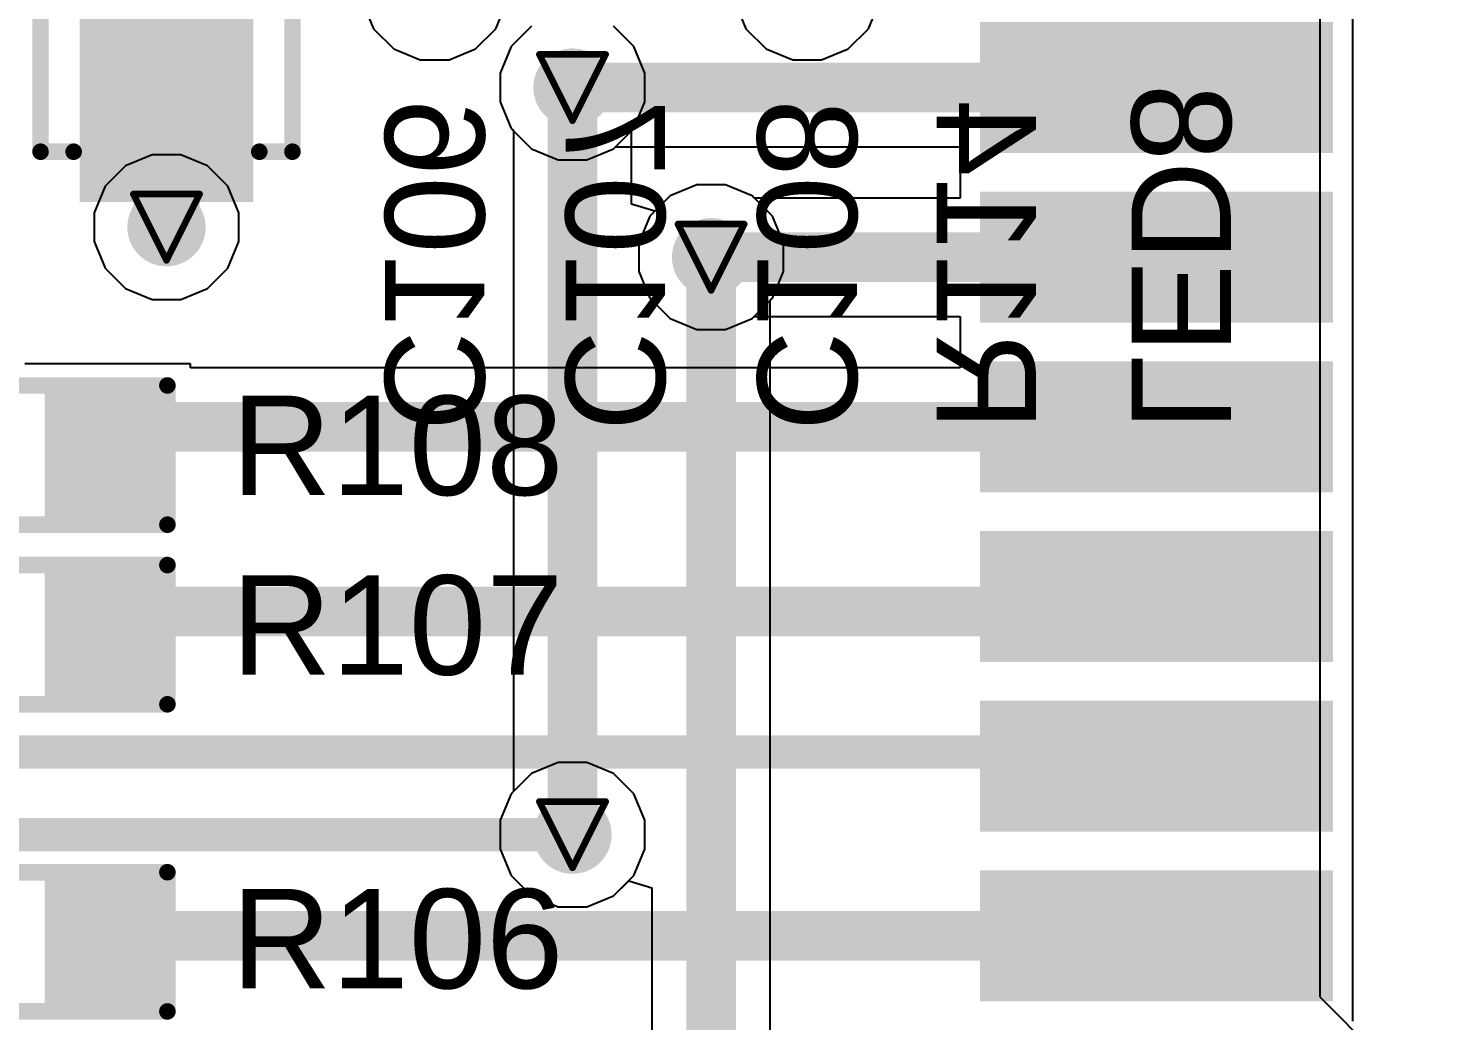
# Model space of a CAD drawing. Header units: inches. Extents: x 0 to 12.2, y 0 to 7.
# Drawn here: x 2.3861 to 2.8165, y 3.4764 to 3.7757 of the extents above; entities that cross this region are included whole.
import ezdxf

# ---------------------------------------------------------------- set-up
doc = ezdxf.new("R2010")
doc.units = ezdxf.units.IN
doc.header["$MEASUREMENT"] = 0
for name, color, linetype in [('Bottom Layer', 5, 'Continuous'), ('Bottom Overlay', 54, 'Continuous'), ('Bottom Paste', 16, 'Continuous'), ('Bottom Solder', 6, 'Continuous'), ('Drill Drawing', 1, 'Continuous'), ('Layer 1', 16, 'Continuous'), ('Layer 2', 76, 'Continuous'), ('Top Layer', 1, 'Continuous'), ('Top Overlay', 2, 'Continuous'), ('Top Paste', 8, 'Continuous'), ('Top Solder', 216, 'Continuous'), ('Via Holes', 16, 'Continuous')]:
    doc.layers.add(name, color=color, linetype=linetype)
doc.styles.add('Arial', font='', dxfattribs={"height": 0.2})
doc.styles.get('Arial').set_extended_font_data('Arial')

# ---------------------------------------------------------------- blocks, each defined once
blk = doc.blocks.new('R___0603_7')
at = {"layer": 'Top Layer'}
for points in [[(-0.015, 0.0175), (-0.015, -0.0175), (-0.045, -0.0175), (-0.045, 0.0175)], [(0.045, 0.0175), (0.045, -0.0175), (0.015, -0.0175), (0.015, 0.0175)]]:
    blk.add_hatch(color=1, dxfattribs=at).paths.add_polyline_path(points)
at = {"layer": 'Top Paste'}
for points in [[(-0.015, 0.0175), (-0.015, -0.0175), (-0.045, -0.0175), (-0.045, 0.0175)], [(0.045, 0.0175), (0.045, -0.0175), (0.015, -0.0175), (0.015, 0.0175)]]:
    blk.add_hatch(color=8, dxfattribs=at).paths.add_polyline_path(points)
at = {"layer": 'Top Solder'}
for points in [[(-0.011, 0.0215), (-0.011, -0.0215), (-0.049, -0.0215), (-0.049, 0.0215)], [(0.049, 0.0215), (0.049, -0.0215), (0.011, -0.0215), (0.011, 0.0215)]]:
    blk.add_hatch(color=216, dxfattribs=at).paths.add_polyline_path(points)
at = {"layer": 'Top Overlay'}
for points in [[(0.048, 0.021, 0.005, 0.005, 0), (-0.048, 0.021, 0.005, 0.005, 0)], [(-0.048, 0.021, 0.005, 0.005, 0), (-0.048, -0.021, 0.005, 0.005, 0)], [(0.048, 0.021, 0.005, 0.005, 0), (0.048, -0.021, 0.005, 0.005, 0)], [(0.048, -0.021, 0.005, 0.005, 0), (-0.048, -0.021, 0.005, 0.005, 0)]]:
    blk.add_lwpolyline(points, format="xyseb", dxfattribs=at)
for points in [[(-0.04925, 0.021, 0.0025, 0.0025, 1), (-0.04675, 0.021, 0.0025, 0.0025, 1)], [(-0.04925, 0.021, 0.0025, 0.0025, 1), (-0.04675, 0.021, 0.0025, 0.0025, 1)], [(0.04675, 0.021, 0.0025, 0.0025, 1), (0.04925, 0.021, 0.0025, 0.0025, 1)], [(0.04675, 0.021, 0.0025, 0.0025, 1), (0.04925, 0.021, 0.0025, 0.0025, 1)], [(-0.04925, -0.021, 0.0025, 0.0025, 1), (-0.04675, -0.021, 0.0025, 0.0025, 1)], [(-0.04925, -0.021, 0.0025, 0.0025, 1), (-0.04675, -0.021, 0.0025, 0.0025, 1)], [(0.04675, -0.021, 0.0025, 0.0025, 1), (0.04925, -0.021, 0.0025, 0.0025, 1)], [(0.04675, -0.021, 0.0025, 0.0025, 1), (0.04925, -0.021, 0.0025, 0.0025, 1)]]:
    blk.add_lwpolyline(points, format="xyseb", close=True, dxfattribs=at)
blk = doc.blocks.new('R___0603_8')
at = {"layer": 'Top Layer'}
for points in [[(-0.015, 0.0175), (-0.015, -0.0175), (-0.045, -0.0175), (-0.045, 0.0175)], [(0.045, 0.0175), (0.045, -0.0175), (0.015, -0.0175), (0.015, 0.0175)]]:
    blk.add_hatch(color=1, dxfattribs=at).paths.add_polyline_path(points)
at = {"layer": 'Top Paste'}
for points in [[(-0.015, 0.0175), (-0.015, -0.0175), (-0.045, -0.0175), (-0.045, 0.0175)], [(0.045, 0.0175), (0.045, -0.0175), (0.015, -0.0175), (0.015, 0.0175)]]:
    blk.add_hatch(color=8, dxfattribs=at).paths.add_polyline_path(points)
at = {"layer": 'Top Solder'}
for points in [[(-0.011, 0.0215), (-0.011, -0.0215), (-0.049, -0.0215), (-0.049, 0.0215)], [(0.049, 0.0215), (0.049, -0.0215), (0.011, -0.0215), (0.011, 0.0215)]]:
    blk.add_hatch(color=216, dxfattribs=at).paths.add_polyline_path(points)
at = {"layer": 'Top Overlay'}
for points in [[(-0.048, 0.021, 0.005, 0.005, 0), (-0.048, -0.021, 0.005, 0.005, 0)], [(0.048, 0.021, 0.005, 0.005, 0), (-0.048, 0.021, 0.005, 0.005, 0)], [(0.048, 0.021, 0.005, 0.005, 0), (0.048, -0.021, 0.005, 0.005, 0)], [(0.048, -0.021, 0.005, 0.005, 0), (-0.048, -0.021, 0.005, 0.005, 0)]]:
    blk.add_lwpolyline(points, format="xyseb", dxfattribs=at)
for points in [[(-0.04925, 0.021, 0.0025, 0.0025, 1), (-0.04675, 0.021, 0.0025, 0.0025, 1)], [(-0.04925, 0.021, 0.0025, 0.0025, 1), (-0.04675, 0.021, 0.0025, 0.0025, 1)], [(0.04675, 0.021, 0.0025, 0.0025, 1), (0.04925, 0.021, 0.0025, 0.0025, 1)], [(0.04675, 0.021, 0.0025, 0.0025, 1), (0.04925, 0.021, 0.0025, 0.0025, 1)], [(-0.04925, -0.021, 0.0025, 0.0025, 1), (-0.04675, -0.021, 0.0025, 0.0025, 1)], [(-0.04925, -0.021, 0.0025, 0.0025, 1), (-0.04675, -0.021, 0.0025, 0.0025, 1)], [(0.04675, -0.021, 0.0025, 0.0025, 1), (0.04925, -0.021, 0.0025, 0.0025, 1)], [(0.04675, -0.021, 0.0025, 0.0025, 1), (0.04925, -0.021, 0.0025, 0.0025, 1)]]:
    blk.add_lwpolyline(points, format="xyseb", close=True, dxfattribs=at)
blk = doc.blocks.new('R___0603_9')
at = {"layer": 'Top Layer'}
for points in [[(-0.015, 0.0175), (-0.015, -0.0175), (-0.045, -0.0175), (-0.045, 0.0175)], [(0.045, 0.0175), (0.045, -0.0175), (0.015, -0.0175), (0.015, 0.0175)]]:
    blk.add_hatch(color=1, dxfattribs=at).paths.add_polyline_path(points)
at = {"layer": 'Top Paste'}
for points in [[(-0.015, 0.0175), (-0.015, -0.0175), (-0.045, -0.0175), (-0.045, 0.0175)], [(0.045, 0.0175), (0.045, -0.0175), (0.015, -0.0175), (0.015, 0.0175)]]:
    blk.add_hatch(color=8, dxfattribs=at).paths.add_polyline_path(points)
at = {"layer": 'Top Solder'}
for points in [[(-0.011, 0.0215), (-0.011, -0.0215), (-0.049, -0.0215), (-0.049, 0.0215)], [(0.049, 0.0215), (0.049, -0.0215), (0.011, -0.0215), (0.011, 0.0215)]]:
    blk.add_hatch(color=216, dxfattribs=at).paths.add_polyline_path(points)
at = {"layer": 'Top Overlay'}
for points in [[(0.048, 0.021, 0.005, 0.005, 0), (-0.048, 0.021, 0.005, 0.005, 0)], [(-0.048, 0.021, 0.005, 0.005, 0), (-0.048, -0.021, 0.005, 0.005, 0)], [(0.048, 0.021, 0.005, 0.005, 0), (0.048, -0.021, 0.005, 0.005, 0)], [(0.048, -0.021, 0.005, 0.005, 0), (-0.048, -0.021, 0.005, 0.005, 0)]]:
    blk.add_lwpolyline(points, format="xyseb", dxfattribs=at)
for points in [[(-0.04925, 0.021, 0.0025, 0.0025, 1), (-0.04675, 0.021, 0.0025, 0.0025, 1)], [(-0.04925, 0.021, 0.0025, 0.0025, 1), (-0.04675, 0.021, 0.0025, 0.0025, 1)], [(0.04675, 0.021, 0.0025, 0.0025, 1), (0.04925, 0.021, 0.0025, 0.0025, 1)], [(0.04675, 0.021, 0.0025, 0.0025, 1), (0.04925, 0.021, 0.0025, 0.0025, 1)], [(-0.04925, -0.021, 0.0025, 0.0025, 1), (-0.04675, -0.021, 0.0025, 0.0025, 1)], [(-0.04925, -0.021, 0.0025, 0.0025, 1), (-0.04675, -0.021, 0.0025, 0.0025, 1)], [(0.04675, -0.021, 0.0025, 0.0025, 1), (0.04925, -0.021, 0.0025, 0.0025, 1)], [(0.04675, -0.021, 0.0025, 0.0025, 1), (0.04925, -0.021, 0.0025, 0.0025, 1)]]:
    blk.add_lwpolyline(points, format="xyseb", close=True, dxfattribs=at)
blk = doc.blocks.new('EC21EFA_512_STD_17')
at = {"layer": 'Top Layer'}
for points in [[(-0.13583, 0.61024), (-0.10433, 0.61024), (-0.10433, 0.51181), (-0.13583, 0.51181)], [(-0.08465, 0.61024), (-0.05315, 0.61024), (-0.05315, 0.51181), (-0.08465, 0.51181)], [(-0.03346, 0.61024), (-0.00197, 0.61024), (-0.00197, 0.51181), (-0.03346, 0.51181)], [(0.01772, 0.61024), (0.04921, 0.61024), (0.04921, 0.51181), (0.01772, 0.51181)], [(0.0689, 0.61024), (0.10039, 0.61024), (0.10039, 0.51181), (0.0689, 0.51181)], [(0.12008, 0.61024), (0.15157, 0.61024), (0.15157, 0.51181), (0.12008, 0.51181)]]:
    blk.add_hatch(color=1, dxfattribs=at).paths.add_polyline_path(points)
at = {"layer": 'Top Solder'}
for points in [[(-0.13983, 0.61424), (-0.10033, 0.61424), (-0.10033, 0.50781), (-0.13983, 0.50781)], [(-0.08865, 0.61424), (-0.04915, 0.61424), (-0.04915, 0.50781), (-0.08865, 0.50781)], [(-0.03746, 0.61424), (0.00203, 0.61424), (0.00203, 0.50781), (-0.03746, 0.50781)], [(0.01372, 0.61424), (0.05321, 0.61424), (0.05321, 0.50781), (0.01372, 0.50781)], [(0.0649, 0.61424), (0.10439, 0.61424), (0.10439, 0.50781), (0.0649, 0.50781)], [(0.11608, 0.61424), (0.15557, 0.61424), (0.15557, 0.50781), (0.11608, 0.50781)]]:
    blk.add_hatch(color=216, dxfattribs=at).paths.add_polyline_path(points)
blk = doc.blocks.new('C____A_B_251')
at = {"layer": 'Bottom Layer'}
for points in [[(-0.0752, 0.02224), (-0.01929, 0.02224), (-0.01929, -0.02224), (-0.0752, -0.02224)], [(0.01929, 0.02224), (0.0752, 0.02224), (0.0752, -0.02224), (0.01929, -0.02224)]]:
    blk.add_hatch(color=5, dxfattribs=at).paths.add_polyline_path(points)
at = {"layer": 'Bottom Paste'}
for points in [[(-0.0752, 0.02224), (-0.01929, 0.02224), (-0.01929, -0.02224), (-0.0752, -0.02224)], [(0.01929, 0.02224), (0.0752, 0.02224), (0.0752, -0.02224), (0.01929, -0.02224)]]:
    blk.add_hatch(color=16, dxfattribs=at).paths.add_polyline_path(points)
at = {"layer": 'Bottom Solder'}
for points in [[(-0.0792, 0.02624), (-0.01529, 0.02624), (-0.01529, -0.02624), (-0.0792, -0.02624)], [(0.01529, 0.02624), (0.0792, 0.02624), (0.0792, -0.02624), (0.01529, -0.02624)]]:
    blk.add_hatch(color=6, dxfattribs=at).paths.add_polyline_path(points)
at = {"layer": 'Bottom Overlay'}
for points in [[(0.064, 0.038, 0.005, 0.005, 0), (-0.064, 0.038, 0.005, 0.005, 0)], [(-0.064, 0.03, 0.005, 0.005, 0), (-0.064, 0.038, 0.005, 0.005, 0)], [(0.064, 0.028, 0.005, 0.005, 0), (0.064, 0.038, 0.005, 0.005, 0)], [(0.064, -0.038, 0.005, 0.005, 0), (0.064, -0.028, 0.005, 0.005, 0)], [(-0.064, -0.038, 0.005, 0.005, 0), (-0.064, -0.03, 0.005, 0.005, 0)], [(0.064, -0.038, 0.005, 0.005, 0), (-0.064, -0.038, 0.005, 0.005, 0)]]:
    blk.add_lwpolyline(points, format="xyseb", dxfattribs=at)
for points in [[(-0.06525, 0.038, 0.0025, 0.0025, 1), (-0.06275, 0.038, 0.0025, 0.0025, 1)], [(-0.06525, 0.038, 0.0025, 0.0025, 1), (-0.06275, 0.038, 0.0025, 0.0025, 1)], [(0.06275, 0.038, 0.0025, 0.0025, 1), (0.06525, 0.038, 0.0025, 0.0025, 1)], [(0.06275, 0.038, 0.0025, 0.0025, 1), (0.06525, 0.038, 0.0025, 0.0025, 1)], [(-0.06525, 0.03, 0.0025, 0.0025, 1), (-0.06275, 0.03, 0.0025, 0.0025, 1)], [(0.06275, 0.028, 0.0025, 0.0025, 1), (0.06525, 0.028, 0.0025, 0.0025, 1)], [(0.06275, -0.028, 0.0025, 0.0025, 1), (0.06525, -0.028, 0.0025, 0.0025, 1)], [(-0.06525, -0.03, 0.0025, 0.0025, 1), (-0.06275, -0.03, 0.0025, 0.0025, 1)], [(-0.06525, -0.038, 0.0025, 0.0025, 1), (-0.06275, -0.038, 0.0025, 0.0025, 1)], [(-0.06525, -0.038, 0.0025, 0.0025, 1), (-0.06275, -0.038, 0.0025, 0.0025, 1)], [(0.06275, -0.038, 0.0025, 0.0025, 1), (0.06525, -0.038, 0.0025, 0.0025, 1)], [(0.06275, -0.038, 0.0025, 0.0025, 1), (0.06525, -0.038, 0.0025, 0.0025, 1)]]:
    blk.add_lwpolyline(points, format="xyseb", close=True, dxfattribs=at)

msp = doc.modelspace()

# ---------------------------------------------------------------- hatches: boundary and pattern name
at = {"layer": 'Bottom Layer'}
h = msp.add_hatch(color=5, dxfattribs=at)
edge = h.paths.add_edge_path()
edge.add_arc((2.5502, 3.75788), 0.01181, 0, 360)
h = msp.add_hatch(color=5, dxfattribs=at)
edge = h.paths.add_edge_path()
edge.add_arc((2.42772, 3.71575), 0.01181, 0, 360)
h = msp.add_hatch(color=5, dxfattribs=at)
edge = h.paths.add_edge_path()
edge.add_arc((2.592, 3.70669), 0.01181, 0, 360)
h = msp.add_hatch(color=5, dxfattribs=at)
edge = h.paths.add_edge_path()
edge.add_arc((2.5502, 3.53248), 0.01181, 0, 360)
at = {"layer": 'Layer 1'}
h = msp.add_hatch(color=16, dxfattribs=at)
edge = h.paths.add_edge_path()
edge.add_arc((2.5502, 3.75788), 0.01181, 0, 360)
h = msp.add_hatch(color=16, dxfattribs=at)
edge = h.paths.add_edge_path()
edge.add_arc((2.42772, 3.71575), 0.01181, 0, 360)
h = msp.add_hatch(color=16, dxfattribs=at)
edge = h.paths.add_edge_path()
edge.add_arc((2.592, 3.70669), 0.01181, 0, 360)
h = msp.add_hatch(color=16, dxfattribs=at)
edge = h.paths.add_edge_path()
edge.add_arc((2.5502, 3.53248), 0.01181, 0, 360)
at = {"layer": 'Layer 2'}
h = msp.add_hatch(color=76, dxfattribs=at)
edge = h.paths.add_edge_path()
edge.add_arc((2.5502, 3.75788), 0.01181, 0, 360)
h = msp.add_hatch(color=76, dxfattribs=at)
edge = h.paths.add_edge_path()
edge.add_arc((2.42772, 3.71575), 0.01181, 0, 360)
h = msp.add_hatch(color=76, dxfattribs=at)
edge = h.paths.add_edge_path()
edge.add_arc((2.592, 3.70669), 0.01181, 0, 360)
h = msp.add_hatch(color=76, dxfattribs=at)
edge = h.paths.add_edge_path()
edge.add_arc((2.5502, 3.53248), 0.01181, 0, 360)
at = {"layer": 'Top Layer'}
h = msp.add_hatch(color=1, dxfattribs=at)
edge = h.paths.add_edge_path()
edge.add_arc((2.5502, 3.75788), 0.01181, 0, 360)
h = msp.add_hatch(color=1, dxfattribs=at)
edge = h.paths.add_edge_path()
edge.add_arc((2.42772, 3.71575), 0.01181, 0, 360)
h = msp.add_hatch(color=1, dxfattribs=at)
edge = h.paths.add_edge_path()
edge.add_arc((2.592, 3.70669), 0.01181, 0, 360)
h = msp.add_hatch(color=1, dxfattribs=at)
edge = h.paths.add_edge_path()
edge.add_arc((2.5502, 3.53248), 0.01181, 0, 360)
at = {"layer": 'Via Holes'}
h = msp.add_hatch(color=7, dxfattribs=at)
edge = h.paths.add_edge_path()
edge.add_arc((2.5502, 3.75788), 0.00591, 0, 360)
h = msp.add_hatch(color=7, dxfattribs=at)
edge = h.paths.add_edge_path()
edge.add_arc((2.42772, 3.71575), 0.00591, 0, 360)
h = msp.add_hatch(color=7, dxfattribs=at)
edge = h.paths.add_edge_path()
edge.add_arc((2.592, 3.70669), 0.00591, 0, 360)
h = msp.add_hatch(color=7, dxfattribs=at)
edge = h.paths.add_edge_path()
edge.add_arc((2.5502, 3.53248), 0.00591, 0, 360)

# ---------------------------------------------------------------- linework, layer by layer
at = {"layer": 'Bottom Layer'}
for p, q in [((2.53784, 3.77637), (2.5317, 3.77023)), ((2.56869, 3.77023), (2.56255, 3.77637)), ((2.5317, 3.77023), (2.52838, 3.76221)), ((2.57201, 3.76221), (2.56869, 3.77023)), ((2.52838, 3.76221), (2.52838, 3.75354)), ((2.57201, 3.75354), (2.57201, 3.76221)), ((2.52838, 3.75354), (2.5317, 3.74552)), ((2.56869, 3.74552), (2.57201, 3.75354)), ((2.5317, 3.74552), (2.53235, 3.74487)), ((2.53235, 3.74487), (2.53235, 3.54548)), ((2.56804, 3.74487), (2.56869, 3.74552)), ((2.56804, 3.72274), (2.56804, 3.74487)), ((2.58766, 3.72851), (2.57965, 3.72519)), ((2.59634, 3.72851), (2.58766, 3.72851)), ((2.60435, 3.72519), (2.59634, 3.72851)), ((2.57965, 3.72519), (2.57504, 3.72058)), ((2.61049, 3.71905), (2.60435, 3.72519)), ((2.57504, 3.72058), (2.56804, 3.72274)), ((2.61381, 3.71103), (2.61049, 3.71905)), ((2.61381, 3.70236), (2.61381, 3.71103)), ((2.61049, 3.69434), (2.61381, 3.70236)), ((2.60984, 3.69369), (2.61049, 3.69434)), ((2.60984, 3.40781), (2.60984, 3.69369)), ((2.5317, 3.54484), (2.52838, 3.53682)), ((2.53235, 3.54548), (2.5317, 3.54484)), ((2.52838, 3.53682), (2.52838, 3.52814)), ((2.52838, 3.52814), (2.5317, 3.52013)), ((2.5317, 3.52013), (2.53784, 3.51399)), ((2.56255, 3.51399), (2.56716, 3.5186)), ((2.56716, 3.5186), (2.57416, 3.51644)), ((2.53784, 3.51399), (2.54586, 3.51067)), ((2.55453, 3.51067), (2.56255, 3.51399)), ((2.57416, 3.51644), (2.57416, 3.40539)), ((2.54586, 3.51067), (2.55453, 3.51067))]:
    msp.add_line(p, q, dxfattribs=at)
for points in [[(2.42772, 3.71575, 0.02, 0.02, 0), (2.42772, 3.75528, 0.02, 0.02, 0)], [(2.5502, 3.53248, 0.015, 0.015, 0), (2.5502, 3.75788, 0.015, 0.015, 0)], [(2.592, 3.39239, 0.015, 0.015, 0), (2.592, 3.70669, 0.015, 0.015, 0)]]:
    msp.add_lwpolyline(points, format="xyseb", dxfattribs=at)
for points in [[(2.42272, 3.75528, 0.01, 0.01, 1), (2.43272, 3.75528, 0.01, 0.01, 1)], [(2.54645, 3.75788, 0.0075, 0.0075, 1), (2.55395, 3.75788, 0.0075, 0.0075, 1)], [(2.42272, 3.71575, 0.01, 0.01, 1), (2.43272, 3.71575, 0.01, 0.01, 1)], [(2.58825, 3.70669, 0.0075, 0.0075, 1), (2.59575, 3.70669, 0.0075, 0.0075, 1)], [(2.54645, 3.53248, 0.0075, 0.0075, 1), (2.55395, 3.53248, 0.0075, 0.0075, 1)]]:
    msp.add_lwpolyline(points, format="xyseb", close=True, dxfattribs=at)
at = {"layer": 'Drill Drawing'}
for points in [[(2.5402, 3.76788, 0.002, 0.002, 0), (2.5602, 3.76788, 0.002, 0.002, 0)], [(2.5402, 3.76788, 0.002, 0.002, 0), (2.5502, 3.74788, 0.002, 0.002, 0)], [(2.5502, 3.74788, 0.002, 0.002, 0), (2.5602, 3.76788, 0.002, 0.002, 0)], [(2.41772, 3.72575, 0.002, 0.002, 0), (2.43772, 3.72575, 0.002, 0.002, 0)], [(2.41772, 3.72575, 0.002, 0.002, 0), (2.42772, 3.70575, 0.002, 0.002, 0)], [(2.42772, 3.70575, 0.002, 0.002, 0), (2.43772, 3.72575, 0.002, 0.002, 0)], [(2.582, 3.71669, 0.002, 0.002, 0), (2.602, 3.71669, 0.002, 0.002, 0)], [(2.582, 3.71669, 0.002, 0.002, 0), (2.592, 3.69669, 0.002, 0.002, 0)], [(2.592, 3.69669, 0.002, 0.002, 0), (2.602, 3.71669, 0.002, 0.002, 0)], [(2.5402, 3.54248, 0.002, 0.002, 0), (2.5602, 3.54248, 0.002, 0.002, 0)], [(2.5402, 3.54248, 0.002, 0.002, 0), (2.5502, 3.52248, 0.002, 0.002, 0)], [(2.5502, 3.52248, 0.002, 0.002, 0), (2.5602, 3.54248, 0.002, 0.002, 0)]]:
    msp.add_lwpolyline(points, format="xyseb", dxfattribs=at)
for points in [[(2.5397, 3.76788, 0.001, 0.001, 1), (2.5407, 3.76788, 0.001, 0.001, 1)], [(2.5397, 3.76788, 0.001, 0.001, 1), (2.5407, 3.76788, 0.001, 0.001, 1)], [(2.5597, 3.76788, 0.001, 0.001, 1), (2.5607, 3.76788, 0.001, 0.001, 1)], [(2.5597, 3.76788, 0.001, 0.001, 1), (2.5607, 3.76788, 0.001, 0.001, 1)], [(2.5497, 3.74788, 0.001, 0.001, 1), (2.5507, 3.74788, 0.001, 0.001, 1)], [(2.5497, 3.74788, 0.001, 0.001, 1), (2.5507, 3.74788, 0.001, 0.001, 1)], [(2.41722, 3.72575, 0.001, 0.001, 1), (2.41822, 3.72575, 0.001, 0.001, 1)], [(2.41722, 3.72575, 0.001, 0.001, 1), (2.41822, 3.72575, 0.001, 0.001, 1)], [(2.43722, 3.72575, 0.001, 0.001, 1), (2.43822, 3.72575, 0.001, 0.001, 1)], [(2.43722, 3.72575, 0.001, 0.001, 1), (2.43822, 3.72575, 0.001, 0.001, 1)], [(2.5815, 3.71669, 0.001, 0.001, 1), (2.5825, 3.71669, 0.001, 0.001, 1)], [(2.5815, 3.71669, 0.001, 0.001, 1), (2.5825, 3.71669, 0.001, 0.001, 1)], [(2.6015, 3.71669, 0.001, 0.001, 1), (2.6025, 3.71669, 0.001, 0.001, 1)], [(2.6015, 3.71669, 0.001, 0.001, 1), (2.6025, 3.71669, 0.001, 0.001, 1)], [(2.42722, 3.70575, 0.001, 0.001, 1), (2.42822, 3.70575, 0.001, 0.001, 1)], [(2.42722, 3.70575, 0.001, 0.001, 1), (2.42822, 3.70575, 0.001, 0.001, 1)], [(2.5915, 3.69669, 0.001, 0.001, 1), (2.5925, 3.69669, 0.001, 0.001, 1)], [(2.5915, 3.69669, 0.001, 0.001, 1), (2.5925, 3.69669, 0.001, 0.001, 1)], [(2.5397, 3.54248, 0.001, 0.001, 1), (2.5407, 3.54248, 0.001, 0.001, 1)], [(2.5397, 3.54248, 0.001, 0.001, 1), (2.5407, 3.54248, 0.001, 0.001, 1)], [(2.5597, 3.54248, 0.001, 0.001, 1), (2.5607, 3.54248, 0.001, 0.001, 1)], [(2.5597, 3.54248, 0.001, 0.001, 1), (2.5607, 3.54248, 0.001, 0.001, 1)], [(2.5497, 3.52248, 0.001, 0.001, 1), (2.5507, 3.52248, 0.001, 0.001, 1)], [(2.5497, 3.52248, 0.001, 0.001, 1), (2.5507, 3.52248, 0.001, 0.001, 1)]]:
    msp.add_lwpolyline(points, format="xyseb", close=True, dxfattribs=at)
at = {"layer": 'Layer 1'}
for p, q in [((2.53784, 3.77637), (2.5317, 3.77023)), ((2.56869, 3.77023), (2.56255, 3.77637)), ((2.5317, 3.77023), (2.52838, 3.76221)), ((2.57201, 3.76221), (2.56869, 3.77023)), ((2.52838, 3.76221), (2.52838, 3.75354)), ((2.57201, 3.75354), (2.57201, 3.76221)), ((2.52838, 3.75354), (2.5317, 3.74552)), ((2.56869, 3.74552), (2.57201, 3.75354)), ((2.5317, 3.74552), (2.53784, 3.73939)), ((2.56255, 3.73939), (2.56869, 3.74552)), ((2.53784, 3.73939), (2.54586, 3.73606)), ((2.55453, 3.73606), (2.56255, 3.73939)), ((2.54586, 3.73606), (2.55453, 3.73606)), ((2.58766, 3.72851), (2.57965, 3.72519)), ((2.59634, 3.72851), (2.58766, 3.72851)), ((2.60435, 3.72519), (2.59634, 3.72851)), ((2.57965, 3.72519), (2.57351, 3.71905)), ((2.61049, 3.71905), (2.60435, 3.72519)), ((2.57351, 3.71905), (2.57019, 3.71103)), ((2.61381, 3.71103), (2.61049, 3.71905)), ((2.57019, 3.71103), (2.57019, 3.70236)), ((2.61381, 3.70236), (2.61381, 3.71103)), ((2.57019, 3.70236), (2.57351, 3.69434)), ((2.61049, 3.69434), (2.61381, 3.70236)), ((2.57351, 3.69434), (2.57965, 3.6882)), ((2.60435, 3.6882), (2.61049, 3.69434)), ((2.57965, 3.6882), (2.58766, 3.68488)), ((2.58766, 3.68488), (2.59634, 3.68488)), ((2.59634, 3.68488), (2.60435, 3.6882)), ((2.54586, 3.55429), (2.53784, 3.55097)), ((2.55453, 3.55429), (2.54586, 3.55429)), ((2.56255, 3.55097), (2.55453, 3.55429)), ((2.53784, 3.55097), (2.5317, 3.54484)), ((2.56869, 3.54484), (2.56255, 3.55097)), ((2.5317, 3.54484), (2.52838, 3.53682)), ((2.57201, 3.53682), (2.56869, 3.54484)), ((2.52838, 3.53682), (2.52838, 3.52814)), ((2.57201, 3.52814), (2.57201, 3.53682)), ((2.52838, 3.52814), (2.5317, 3.52013)), ((2.56869, 3.52013), (2.57201, 3.52814)), ((2.5317, 3.52013), (2.53784, 3.51399)), ((2.56255, 3.51399), (2.56869, 3.52013)), ((2.53784, 3.51399), (2.54586, 3.51067)), ((2.55453, 3.51067), (2.56255, 3.51399)), ((2.54586, 3.51067), (2.55453, 3.51067))]:
    msp.add_line(p, q, dxfattribs=at)
at = {"layer": 'Layer 2'}
for p, q in [((2.77559, 4.65441), (2.77559, 3.48356)), ((2.48681, 3.78366), (2.49013, 3.77564)), ((2.52711, 3.77564), (2.53043, 3.78366)), ((2.59917, 3.78366), (2.60249, 3.77564)), ((2.63947, 3.77564), (2.64279, 3.78366)), ((2.49013, 3.77564), (2.49627, 3.76951)), ((2.52098, 3.76951), (2.52711, 3.77564)), ((2.53784, 3.77637), (2.5317, 3.77023)), ((2.56869, 3.77023), (2.56255, 3.77637)), ((2.60249, 3.77564), (2.60863, 3.76951)), ((2.63334, 3.76951), (2.63947, 3.77564)), ((2.49627, 3.76951), (2.50428, 3.76619)), ((2.51296, 3.76619), (2.52098, 3.76951)), ((2.5317, 3.77023), (2.52838, 3.76221)), ((2.57201, 3.76221), (2.56869, 3.77023)), ((2.60863, 3.76951), (2.61664, 3.76619)), ((2.62532, 3.76619), (2.63334, 3.76951)), ((2.50428, 3.76619), (2.51296, 3.76619)), ((2.52838, 3.76221), (2.52838, 3.75354)), ((2.57201, 3.75354), (2.57201, 3.76221)), ((2.61664, 3.76619), (2.62532, 3.76619)), ((2.52838, 3.75354), (2.5317, 3.74552)), ((2.56869, 3.74552), (2.57201, 3.75354)), ((2.5317, 3.74552), (2.53784, 3.73939)), ((2.56255, 3.73939), (2.56869, 3.74552)), ((2.42338, 3.73756), (2.41536, 3.73424)), ((2.43205, 3.73756), (2.42338, 3.73756)), ((2.44007, 3.73424), (2.43205, 3.73756)), ((2.53784, 3.73939), (2.54586, 3.73606)), ((2.55453, 3.73606), (2.56255, 3.73939)), ((2.41536, 3.73424), (2.40922, 3.72811)), ((2.44621, 3.72811), (2.44007, 3.73424)), ((2.54586, 3.73606), (2.55453, 3.73606)), ((2.40922, 3.72811), (2.4059, 3.72009)), ((2.44953, 3.72009), (2.44621, 3.72811)), ((2.58766, 3.72851), (2.57965, 3.72519)), ((2.59634, 3.72851), (2.58766, 3.72851)), ((2.60435, 3.72519), (2.59634, 3.72851)), ((2.57965, 3.72519), (2.57351, 3.71905)), ((2.61049, 3.71905), (2.60435, 3.72519)), ((2.4059, 3.72009), (2.4059, 3.71141)), ((2.44953, 3.71141), (2.44953, 3.72009)), ((2.57351, 3.71905), (2.57019, 3.71103)), ((2.61381, 3.71103), (2.61049, 3.71905)), ((2.4059, 3.71141), (2.40922, 3.7034)), ((2.44621, 3.7034), (2.44953, 3.71141)), ((2.57019, 3.71103), (2.57019, 3.70236)), ((2.61381, 3.70236), (2.61381, 3.71103)), ((2.40922, 3.7034), (2.41536, 3.69726)), ((2.44007, 3.69726), (2.44621, 3.7034)), ((2.57019, 3.70236), (2.57351, 3.69434)), ((2.61049, 3.69434), (2.61381, 3.70236)), ((2.41536, 3.69726), (2.42338, 3.69394)), ((2.42338, 3.69394), (2.43205, 3.69394)), ((2.43205, 3.69394), (2.44007, 3.69726)), ((2.57351, 3.69434), (2.57965, 3.6882)), ((2.60435, 3.6882), (2.61049, 3.69434)), ((2.57965, 3.6882), (2.58766, 3.68488)), ((2.58766, 3.68488), (2.59634, 3.68488)), ((2.59634, 3.68488), (2.60435, 3.6882)), ((2.54586, 3.55429), (2.53784, 3.55097)), ((2.55453, 3.55429), (2.54586, 3.55429)), ((2.56255, 3.55097), (2.55453, 3.55429)), ((2.53784, 3.55097), (2.5317, 3.54484)), ((2.56869, 3.54484), (2.56255, 3.55097)), ((2.5317, 3.54484), (2.52838, 3.53682)), ((2.57201, 3.53682), (2.56869, 3.54484)), ((2.52838, 3.53682), (2.52838, 3.52814)), ((2.57201, 3.52814), (2.57201, 3.53682)), ((2.52838, 3.52814), (2.5317, 3.52013)), ((2.56869, 3.52013), (2.57201, 3.52814)), ((2.5317, 3.52013), (2.53784, 3.51399)), ((2.56255, 3.51399), (2.56869, 3.52013)), ((2.53784, 3.51399), (2.54586, 3.51067)), ((2.55453, 3.51067), (2.56255, 3.51399)), ((2.54586, 3.51067), (2.55453, 3.51067)), ((2.77559, 3.48356), (3.33395, 2.9252))]:
    msp.add_line(p, q, dxfattribs=at)
at = {"layer": 'Top Layer'}
for p, q in [((2.78559, 3.73213), (2.78559, 3.78867)), ((2.53784, 3.77637), (2.5317, 3.77023)), ((2.5317, 3.77023), (2.52838, 3.76221)), ((2.52838, 3.76221), (2.52838, 3.75354)), ((2.52838, 3.75354), (2.5317, 3.74552)), ((2.5317, 3.74552), (2.53784, 3.73939)), ((2.53784, 3.73939), (2.54586, 3.73606)), ((2.55453, 3.73606), (2.56255, 3.73939)), ((2.56255, 3.73939), (2.5632, 3.74003)), ((2.5632, 3.74003), (2.66716, 3.74003)), ((2.66716, 3.74003), (2.66716, 3.72454)), ((2.54586, 3.73606), (2.55453, 3.73606)), ((2.78559, 3.68095), (2.78559, 3.73213)), ((2.58766, 3.72851), (2.57965, 3.72519)), ((2.59634, 3.72851), (2.58766, 3.72851)), ((2.60435, 3.72519), (2.59634, 3.72851)), ((2.57965, 3.72519), (2.57351, 3.71905)), ((2.605, 3.72454), (2.60435, 3.72519)), ((2.66716, 3.72454), (2.605, 3.72454)), ((2.57351, 3.71905), (2.57019, 3.71103)), ((2.57019, 3.71103), (2.57019, 3.70236)), ((2.57019, 3.70236), (2.57351, 3.69434)), ((2.57351, 3.69434), (2.57965, 3.6882)), ((2.60435, 3.6882), (2.605, 3.68885)), ((2.605, 3.68885), (2.66716, 3.68885)), ((2.66716, 3.68885), (2.66716, 3.67336)), ((2.57965, 3.6882), (2.58766, 3.68488)), ((2.58766, 3.68488), (2.59634, 3.68488)), ((2.59634, 3.68488), (2.60435, 3.6882)), ((2.78559, 3.62977), (2.78559, 3.68095)), ((2.435, 3.6745), (2.385, 3.6745)), ((2.435, 3.67336), (2.435, 3.6745)), ((2.66716, 3.67336), (2.435, 3.67336)), ((2.78559, 3.57858), (2.78559, 3.62977)), ((2.78559, 3.5274), (2.78559, 3.57858)), ((2.78559, 3.47622), (2.78559, 3.5274))]:
    msp.add_line(p, q, dxfattribs=at)
for points in [[(2.5502, 3.75788, 0.015, 0.015, 0), (2.72638, 3.75788, 0.015, 0.015, 0)], [(2.592, 3.70669, 0.015, 0.015, 0), (2.72638, 3.70669, 0.015, 0.015, 0)], [(2.41, 3.65551, 0.015, 0.015, 0), (2.72638, 3.65551, 0.015, 0.015, 0)], [(2.41698, 3.5998, 0.015, 0.015, 0), (2.72184, 3.5998, 0.015, 0.015, 0)], [(2.72184, 3.5998, 0.007, 0.007, 0), (2.72638, 3.60433, 0.007, 0.007, 0)], [(2.41, 3.59282, 0.007, 0.007, 0), (2.41698, 3.5998, 0.007, 0.007, 0)], [(2.23267, 3.55743, 0.01, 0.01, 0), (2.7221, 3.55743, 0.01, 0.01, 0)], [(2.7221, 3.55743, 0.007, 0.007, 0), (2.72638, 3.55315, 0.007, 0.007, 0)], [(2.23331, 3.53248, 0.01, 0.01, 0), (2.5502, 3.53248, 0.01, 0.01, 0)], [(2.41, 3.50616, 0.007, 0.007, 0), (2.41418, 3.50197, 0.007, 0.007, 0)], [(2.41418, 3.50197, 0.015, 0.015, 0), (2.72638, 3.50197, 0.015, 0.015, 0)]]:
    msp.add_lwpolyline(points, format="xyseb", dxfattribs=at)
for points in [[(2.54645, 3.75788, 0.0075, 0.0075, 1), (2.55395, 3.75788, 0.0075, 0.0075, 1)], [(2.72263, 3.75788, 0.0075, 0.0075, 1), (2.73013, 3.75788, 0.0075, 0.0075, 1)], [(2.58825, 3.70669, 0.0075, 0.0075, 1), (2.59575, 3.70669, 0.0075, 0.0075, 1)], [(2.72263, 3.70669, 0.0075, 0.0075, 1), (2.73013, 3.70669, 0.0075, 0.0075, 1)], [(2.40625, 3.65551, 0.0075, 0.0075, 1), (2.41375, 3.65551, 0.0075, 0.0075, 1)], [(2.72263, 3.65551, 0.0075, 0.0075, 1), (2.73013, 3.65551, 0.0075, 0.0075, 1)], [(2.41323, 3.5998, 0.0075, 0.0075, 1), (2.42073, 3.5998, 0.0075, 0.0075, 1)], [(2.71809, 3.5998, 0.0075, 0.0075, 1), (2.72559, 3.5998, 0.0075, 0.0075, 1)], [(2.72463, 3.60433, 0.0035, 0.0035, 1), (2.72813, 3.60433, 0.0035, 0.0035, 1)], [(2.41523, 3.5998, 0.0035, 0.0035, 1), (2.41873, 3.5998, 0.0035, 0.0035, 1)], [(2.72009, 3.5998, 0.0035, 0.0035, 1), (2.72359, 3.5998, 0.0035, 0.0035, 1)], [(2.40825, 3.59282, 0.0035, 0.0035, 1), (2.41175, 3.59282, 0.0035, 0.0035, 1)], [(2.7196, 3.55743, 0.005, 0.005, 1), (2.7246, 3.55743, 0.005, 0.005, 1)], [(2.72035, 3.55743, 0.0035, 0.0035, 1), (2.72385, 3.55743, 0.0035, 0.0035, 1)], [(2.72463, 3.55315, 0.0035, 0.0035, 1), (2.72813, 3.55315, 0.0035, 0.0035, 1)], [(2.5477, 3.53248, 0.005, 0.005, 1), (2.5527, 3.53248, 0.005, 0.005, 1)], [(2.40825, 3.50616, 0.0035, 0.0035, 1), (2.41175, 3.50616, 0.0035, 0.0035, 1)], [(2.41043, 3.50197, 0.0075, 0.0075, 1), (2.41793, 3.50197, 0.0075, 0.0075, 1)], [(2.72263, 3.50197, 0.0075, 0.0075, 1), (2.73013, 3.50197, 0.0075, 0.0075, 1)], [(2.41243, 3.50197, 0.0035, 0.0035, 1), (2.41593, 3.50197, 0.0035, 0.0035, 1)]]:
    msp.add_lwpolyline(points, format="xyseb", close=True, dxfattribs=at)

# ---------------------------------------------------------------- block references
for name, p, rotation in [('EC21EFA_512_STD_17', (3.2874, 3.62205), 90), ('C____A_B_251', (2.42772, 3.80252), 270), ('R___0603_7', (2.38, 3.647), 180), ('R___0603_8', (2.38, 3.59282), 180), ('R___0603_9', (2.38, 3.50016), 180)]:
    msp.add_blockref(name, p, dxfattribs=dict(rotation=rotation))

# ---------------------------------------------------------------- texts
at = {"layer": 'Bottom Overlay', "style": 'Arial', "text_generation_flag": 2}
for s, p in [('LED8', (2.71882, 3.65421)), ('C106', (2.49363, 3.65421)), ('C107', (2.5481, 3.65421)), ('C108', (2.60599, 3.65421)), ('R114', (2.66, 3.65421))]:
    msp.add_text(s, height=0.03, rotation=270, dxfattribs=at).set_placement(p)
at = {"layer": 'Top Overlay', "style": 'Arial'}
for s, p in [('R108', (2.44725, 3.63492)), ('R107', (2.44725, 3.58074)), ('R106', (2.44725, 3.48611))]:
    msp.add_text(s, height=0.03, dxfattribs=at).set_placement(p)

doc.saveas('drawing.dxf')
